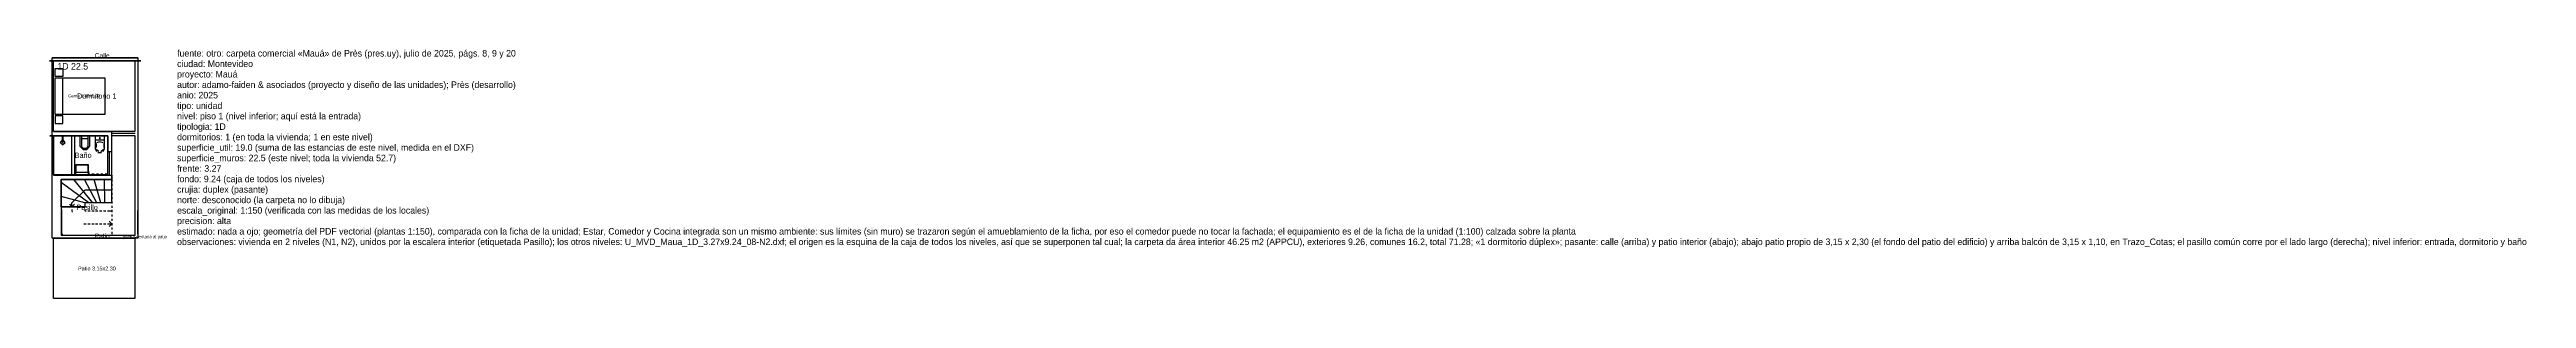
# Model space of a CAD drawing. Header units: metres. Extents: x -0.1 to 94.5, y 0 to 9.5.
import ezdxf

# ---------------------------------------------------------------- set-up
doc = ezdxf.new("R2010")
doc.units = ezdxf.units.M
for name, color, linetype in [('Trazo_Cotas', 9, 'Continuous'), ('Trazo_Datos', 7, 'Continuous'), ('Trazo_Entrada', 1, 'Continuous'), ('Trazo_Equipamiento', 8, 'Continuous'), ('Trazo_Estancias', 3, 'Continuous'), ('Trazo_Fachada', 30, 'Continuous'), ('Trazo_Medianeras', 8, 'Continuous'), ('Trazo_Puertas', 1, 'Continuous'), ('Trazo_Unidad', 7, 'Continuous'), ('Trazo_Ventanas', 5, 'Continuous')]:
    doc.layers.add(name, color=color, linetype=linetype)

msp = doc.modelspace()

# ---------------------------------------------------------------- linework, layer by layer
at = {"layer": 'Trazo_Cotas'}
msp.add_lwpolyline([(3.16, 0), (0.05, 0), (0.05, 2.3), (3.16, 2.3)], close=True, dxfattribs=at)
at = {"layer": 'Trazo_Entrada'}
msp.add_line((3.27, 2.46), (3.27, 3.36), dxfattribs=at)
at = {"layer": 'Trazo_Equipamiento', "color": 9}
msp.add_line((0.41, 7.03), (0.41, 8.43), dxfattribs=at)
at = {"layer": 'Trazo_Equipamiento', "color": 8}
for p, q in [((0.05, 6.21), (0.05, 4.71)), ((1.07, 5.81), (1.07, 6.21)), ((1.07, 5.81), (1.18, 5.69)), ((1.08, 6.21), (1.42, 6.21)), ((1.12, 6.2), (1.12, 5.81)), ((1.23, 6.2), (1.12, 6.2)), ((1.12, 5.81), (1.18, 5.74)), ((1.35, 6.1), (1.14, 6.1)), ((1.18, 5.69), (1.33, 5.69)), ((1.19, 5.74), (1.32, 5.74)), ((1.38, 6.2), (1.27, 6.2)), ((1.32, 5.69), (1.43, 5.81)), ((1.32, 5.74), (1.38, 5.81)), ((1.38, 5.81), (1.38, 6.2)), ((1.64, 6.06), (2, 6.06)), ((1.64, 5.73), (1.69, 5.61)), ((1.68, 5.92), (1.68, 5.77)), ((1.68, 5.7), (1.78, 5.62)), ((1.82, 5.98), (1.69, 5.95)), ((1.95, 5.95), (1.82, 5.98)), ((1.86, 5.61), (1.96, 5.7)), ((1.95, 5.61), (2, 5.73)), ((1.97, 5.92), (1.97, 5.77)), ((1.61, 4.75), (1.52, 4.75)), ((1.77, 4.75), (1.69, 4.75)), ((1.75, 5.58), (1.82, 5.57)), ((1.82, 5.57), (1.89, 5.58)), ((1.94, 4.75), (1.86, 4.75)), ((2.11, 4.75), (2.02, 4.75)), ((1.4, 3.65), (0.35, 4.43)), ((1.25, 3.65), (0.35, 3.89)), ((1.26, 4.15), (0.75, 3.65)), ((1.55, 3.65), (0.83, 4.55)), ((1.71, 3.65), (1.23, 4.55)), ((1.86, 3.65), (1.61, 4.55)), ((2.01, 3.65), (2, 4.55)), ((2.28, 3.65), (2.28, 4.55)), ((2.28, 4.55), (2.28, 4.46)), ((2.28, 4.38), (2.28, 4.29)), ((2.28, 4.21), (2.28, 4.13)), ((2.28, 4.04), (2.28, 3.96)), ((2.28, 3.88), (2.28, 3.79)), ((0.75, 3.5), (0.75, 3.65)), ((2.28, 3.71), (2.28, 3.63)), ((2.28, 3.54), (2.28, 3.46)), ((2.28, 3.38), (2.28, 3.29)), ((2.28, 3.21), (2.28, 3.13)), ((2.28, 3.04), (2.28, 2.96)), ((2.28, 2.88), (2.28, 2.79)), ((2.28, 2.71), (2.28, 2.63)), ((2.28, 2.54), (2.28, 2.45))]:
    msp.add_line(p, q, dxfattribs=at)
for points in [[(3.18, 9.08), (-0.1, 9.08), (0.04, 9.08)], [(2.12, 6.21), (-0.09, 6.21), (0.05, 6.21)], [(0.05, 6.21), (2.12, 6.21), (2.12, 5.61), (2.28, 5.61), (2.28, 6.37), (0.05, 6.37)], [(0.39, 6.07), (0.3, 5.96), (0.4, 5.87), (0.5, 5.96), (0.41, 6.07)], [(0.39, 5.99), (0.38, 5.96), (0.4, 5.94), (0.42, 5.96), (0.41, 5.99)], [(0.39, 5.97), (0.39, 6.2), (0.41, 6.2), (0.41, 5.97)], [(1.43, 6.21), (1.43, 5.98), (1.43, 5.81)], [(2, 5.73), (2, 6.21), (1.64, 6.21), (1.64, 5.73)], [(1.13, 4.81), (0.92, 4.81), (0.92, 5.1), (1.36, 5.1), (1.36, 4.81), (1.15, 4.81)], [(1.44, 4.75), (1.39, 4.75), (1.4, 4.83), (1.4, 4.86)], [(0.05, 4.71), (2.28, 4.71), (2.28, 4.55), (0.35, 4.55), (0.35, 4.43), (0.36, 2.39)], [(0.35, 3.5), (0.35, 4.55), (2.28, 4.55)], [(1.25, 4.15), (2.16, 4.15), (2.28, 4.15)], [(2.28, 3.65), (1.25, 3.65), (1.25, 3.5), (0.35, 3.5)], [(1.25, 3.46), (1.25, 3.5), (0.35, 3.5)], [(0.66, 3.6), (0.75, 3.5), (0.85, 3.6)], [(0.75, 3.4), (0.75, 3.35), (0.76, 3.3)], [(1.21, 2.85), (1.25, 2.85), (1.3, 2.85)], [(1.25, 3.4), (1.25, 3.35), (1.3, 3.35)], [(1.36, 3.35), (1.4, 3.35), (1.45, 3.35)], [(1.36, 2.85), (1.4, 2.85), (1.45, 2.85)], [(1.51, 3.35), (1.55, 3.35), (1.6, 3.35)], [(1.51, 2.85), (1.55, 2.85), (1.6, 2.85)], [(1.66, 3.35), (1.71, 3.35), (1.75, 3.35)], [(1.66, 2.85), (1.71, 2.85), (1.75, 2.85)], [(1.81, 3.35), (1.86, 3.35), (1.9, 3.35)], [(1.81, 2.85), (1.86, 2.85), (1.9, 2.85)], [(1.96, 3.35), (2.01, 3.35), (2.05, 3.35)], [(1.96, 2.85), (2.01, 2.85), (2.05, 2.85)], [(2.11, 3.35), (2.16, 3.35), (2.28, 3.35)], [(2.11, 2.85), (2.16, 2.85), (2.28, 2.85)], [(2.18, 2.75), (2.28, 2.85), (2.18, 2.95)], [(0.35, 2.51), (0.35, 2.45), (0.41, 2.45)]]:
    msp.add_lwpolyline(points, dxfattribs=at)
for points in [[(-0.1, 9.08), (3.38, 9.08)], [(0.75, 4.71), (0.75, 6.21), (0.85, 6.21), (0.85, 4.71)], [(1.82, 6.15), (1.8, 6.13), (1.82, 6.1), (1.84, 6.13)], [(0.91, 4.71), (0.91, 5.12), (1.38, 5.12), (1.38, 4.71)], [(1.25, 3.5), (1.25, 3.51), (0.35, 3.5)], [(1.25, 3.51), (0.35, 3.5), (0.35, 3.51)]]:
    msp.add_lwpolyline(points, close=True, dxfattribs=at)
at = {"layer": 'Trazo_Equipamiento', "color": 9}
for points in [[(0.11, 8.48), (0.11, 8.78), (0.41, 8.78), (0.41, 8.48)], [(0.11, 7.03), (0.11, 8.43), (2.01, 8.43), (2.01, 7.03)], [(0.11, 6.98), (0.11, 6.68), (0.41, 6.68), (0.41, 6.98)]]:
    msp.add_lwpolyline(points, close=True, dxfattribs=at)
at = {"layer": 'Trazo_Estancias', "color": 5}
msp.add_lwpolyline([(3.16, 6.38), (0.05, 6.38), (0.05, 9.09), (3.16, 9.09)], close=True, dxfattribs=at)
at = {"layer": 'Trazo_Estancias', "color": 4}
msp.add_lwpolyline([(2.11, 4.72), (0.05, 4.72), (0.05, 6.21), (2.11, 6.21)], close=True, dxfattribs=at)
at = {"layer": 'Trazo_Estancias', "color": 8}
msp.add_lwpolyline([(3.16, 2.4), (0.36, 2.4), (0.36, 4.56), (2.28, 4.56), (2.28, 6.22), (3.16, 6.22)], close=True, dxfattribs=at)
at = {"layer": 'Trazo_Fachada'}
for p, q in [((3.27, 9.19), (0, 9.19)), ((3.27, 2.3), (0, 2.3))]:
    msp.add_line(p, q, dxfattribs=at)
at = {"layer": 'Trazo_Medianeras'}
msp.add_line((0, 2.3), (0, 9.19), dxfattribs=at)
at = {"layer": 'Trazo_Puertas'}
for p, q in [((3.17, 6.3), (2.27, 6.3)), ((2.19, 4.72), (2.19, 5.61))]:
    msp.add_line(p, q, dxfattribs=at)
at = {"layer": 'Trazo_Unidad'}
msp.add_lwpolyline([(3.27, 2.3), (0, 2.3), (0, 9.19), (3.27, 9.19)], close=True, dxfattribs=at)
at = {"layer": 'Trazo_Ventanas'}
for p, q in [((3.16, 9.19), (0.05, 9.19)), ((2.27, 2.3), (0.36, 2.3)), ((3.09, 2.3), (2.29, 2.3))]:
    msp.add_line(p, q, dxfattribs=at)

# ---------------------------------------------------------------- texts
at = {"layer": 'Trazo_Cotas'}
msp.add_text('Patio 3.15x2.30', height=0.15, dxfattribs=at).set_placement((0.99, 1.07))
at = {"layer": 'Trazo_Datos'}
for s, p in [('fuente: otro: carpeta comercial «Mauá» de Près (pres.uy), julio de 2025, págs. 8, 9 y 20', (4.77, 9.24)), ('ciudad: Montevideo', (4.77, 8.84)), ('proyecto: Mauá', (4.77, 8.44)), ('autor: adamo-faiden & asociados (proyecto y diseño de las unidades); Près (desarrollo)', (4.77, 8.04)), ('anio: 2025', (4.77, 7.64)), ('tipo: unidad', (4.77, 7.24)), ('tipologia: 1D', (4.77, 6.44)), ('nivel: piso 1 (nivel inferior; aquí está la entrada)', (4.77, 6.84)), ('superficie_util: 19.0 (suma de las estancias de este nivel, medida en el DXF)', (4.77, 5.64)), ('dormitorios: 1 (en toda la vivienda; 1 en este nivel)', (4.77, 6.04)), ('frente: 3.27', (4.77, 4.84)), ('superficie_muros: 22.5 (este nivel; toda la vivienda 52.7)', (4.77, 5.24)), ('fondo: 9.24 (caja de todos los niveles)', (4.77, 4.44)), ('crujia: duplex (pasante)', (4.77, 4.04)), ('norte: desconocido (la carpeta no lo dibuja)', (4.77, 3.64)), ('escala_original: 1:150 (verificada con las medidas de los locales)', (4.77, 3.24)), ('precision: alta', (4.77, 2.84)), ('estimado: nada a ojo; geometría del PDF vectorial (plantas 1:150), comparada con la ficha de la unidad; Estar, Comedor y Cocina integrada son un mismo ambiente: sus límites (sin muro) se trazaron según el amueblamiento de la ficha, por eso el comedor puede no tocar la fachada; el equipamiento es el de la ficha de la unidad (1:100) calzada sobre la planta', (4.77, 2.44)), ('observaciones: vivienda en 2 niveles (N1, N2), unidos por la escalera interior (etiquetada Pasillo); los otros niveles: U_MVD_Maua_1D_3.27x9.24_08-N2.dxf; el origen es la esquina de la caja de todos los niveles, así que se superponen tal cual; la carpeta da área interior 46.25 m2 (APPCU), exteriores 9.26, comunes 16.2, total 71.28; «1 dormitorio dúplex»; pasante: calle (arriba) y patio interior (abajo); abajo patio propio de 3,15 x 2,30 (el fondo del patio del edificio) y arriba balcón de 3,15 x 1,10, en Trazo_Cotas; el pasillo común corre por el lado largo (derecha); nivel inferior: entrada, dormitorio y baño', (4.77, 2.04))]:
    msp.add_text(s, height=0.25, dxfattribs=at).set_placement(p)
at = {"layer": 'Trazo_Equipamiento', "color": 8}
msp.add_text('Cama 1.40x1.90', height=0.12, dxfattribs=at).set_placement((0.61, 7.68))
at = {"layer": 'Trazo_Estancias', "color": 5}
msp.add_text('Dormitorio 1', height=0.2, dxfattribs=at).set_placement((0.95, 7.63))
at = {"layer": 'Trazo_Estancias', "color": 4}
msp.add_text('Baño', height=0.2, dxfattribs=at).set_placement((0.86, 5.37))
at = {"layer": 'Trazo_Estancias', "color": 8}
msp.add_text('Pasillo', height=0.2, dxfattribs=at).set_placement((0.93, 3.38))
at = {"layer": 'Trazo_Fachada'}
for s, p in [('Calle', (1.63, 9.19)), ('Patio', (1.63, 2.3))]:
    msp.add_text(s, height=0.18, dxfattribs=at).set_placement(p)
at = {"layer": 'Trazo_Unidad'}
msp.add_text('1D 22.5', height=0.25, dxfattribs=at).set_placement((0.2, 8.74))
at = {"layer": 'Trazo_Ventanas'}
msp.add_text('puerta-ventana al patio', height=0.12, dxfattribs=at).set_placement((2.69, 2.3))

doc.saveas('drawing.dxf')
